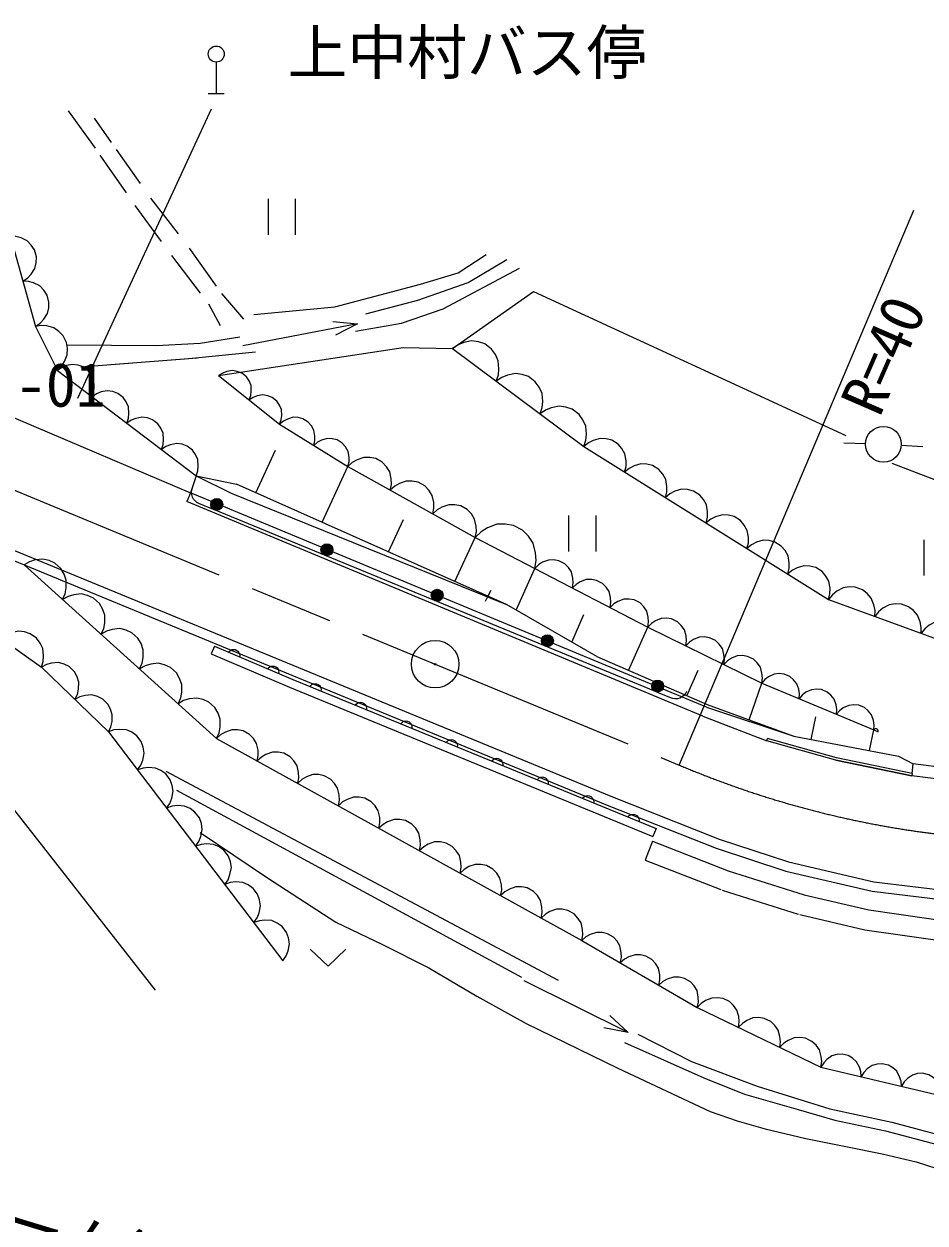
# Model space of a CAD drawing. Units: millimetres, scale not verified. Extents: x -12539 to 627461, y -205619 to 154381.
# Drawn here: x 180514 to 218196, y 47850 to 97990 of the extents above; entities that cross this region are included whole.
import ezdxf
from ezdxf.enums import TextEntityAlignment as Align

# ---------------------------------------------------------------- set-up
doc = ezdxf.new("R2010")
doc.units = ezdxf.units.MM
doc.header["$LTSCALE"] = 1000
doc.linetypes.add('CHAIN', pattern=[18.5, 12, -1.5, 3.5, -1.5])
for name, color, linetype, lineweight in [('M-BGD', 7, 'Continuous', 25), ('M-BMK', 2, 'CHAIN', 13), ('M-BMK-HTXT', 7, 'Continuous', 13), ('M-BMK-SRVR', 3, 'Continuous', 25)]:
    doc.layers.add(name, color=color, linetype=linetype, lineweight=lineweight)
doc.styles.add('ＭＳ ゴシック', font='')
doc.styles.get('ＭＳ ゴシック').set_extended_font_data('MS Gothic')

msp = doc.modelspace()

# ---------------------------------------------------------------- linework, layer by layer
at = {"layer": 'M-BGD'}
for p, q in [((188554, 96398), (188554, 95083)), ((178360, 94777), (180989, 85346)), ((188214, 95083), (188889, 95083)), ((183500, 92792), (182374, 94360)), ((182769, 82336), (188358, 94446)), ((184181, 93030), (183469, 94047)), ((184799, 90924), (183704, 92508)), ((185385, 91321), (184382, 92743)), ((186270, 88896), (185165, 90395)), ((186978, 89211), (185817, 90708)), ((190722, 90674), (190722, 89174)), ((191873, 89174), (191873, 90674)), ((187893, 86736), (186704, 88308)), ((188566, 87033), (187434, 88621)), ((198672, 87580), (199843, 88353)), ((198051, 86082), (201234, 87778)), ((199095, 87178), (200712, 88143)), ((197102, 87107), (198672, 87580)), ((193514, 86160), (197102, 87107)), ((196982, 86447), (199095, 87178)), ((198437, 84418), (201822, 86808)), ((201822, 86808), (214883, 80778)), ((188739, 85361), (188243, 86274)), ((189704, 85648), (188791, 86717)), ((194817, 85873), (196982, 86447)), ((190126, 85836), (193514, 86160)), ((196304, 85482), (198051, 86082)), ((180989, 85346), (181910, 83504)), ((194468, 85447), (189665, 84530)), ((194373, 85143), (196304, 85482)), ((187878, 84647), (189547, 84908)), ((182295, 84569), (186052, 84543)), ((186052, 84543), (187878, 84647)), ((187408, 83995), (190199, 84282)), ((188656, 83286), (196365, 84466)), ((196365, 84466), (198437, 84418)), ((198437, 84418), (203928, 80320)), ((182895, 83656), (187756, 84031)), ((182895, 83656), (187408, 83995)), ((181910, 83504), (187709, 79094)), ((188656, 83286), (191203, 81254)), ((179615, 81736), (187476, 78390)), ((191203, 81254), (194059, 79486)), ((203928, 80320), (214163, 73927)), ((215707, 80434), (214807, 80456)), ((217205, 80373), (218104, 80321)), ((190211, 78391), (191026, 80165)), ((192987, 77151), (194059, 79486)), ((194059, 79486), (199387, 76519)), ((216809, 79623), (228279, 75251)), ((187709, 79094), (187476, 78390)), ((187709, 79094), (189400, 78753)), ((187709, 79094), (189400, 78753)), ((187709, 79094), (189178, 78367)), ((200689, 73711), (189400, 78753)), ((187476, 78390), (187322, 78021)), ((209055, 69417), (187476, 78390)), ((189178, 78367), (200689, 73711)), ((208901, 69047), (187322, 78021)), ((208901, 69047), (187322, 78021)), ((188480, 77672), (188295, 77748)), ((176255, 77566), (205058, 65696)), ((206919, 70072), (188480, 77672)), ((195763, 75911), (196386, 77270)), ((203288, 77435), (203288, 75935)), ((204439, 75935), (204439, 77435)), ((176103, 77197), (204910, 65324)), ((198539, 74671), (199387, 76519)), ((199387, 76519), (201877, 75226)), ((218153, 76425), (218153, 74925)), ((174543, 75849), (181244, 71100)), ((180520, 75376), (188570, 68114)), ((201103, 73473), (201877, 75226)), ((201877, 75226), (206601, 72772)), ((199822, 73860), (200044, 74307)), ((200044, 74307), (199919, 74055)), ((204472, 71535), (200689, 73711)), ((214163, 73927), (231571, 67549)), ((203419, 72141), (203930, 73300)), ((205800, 70958), (206601, 72772)), ((206601, 72772), (211366, 70425)), ((188482, 71967), (188346, 71645)), ((188482, 71967), (191753, 70580)), ((188482, 71967), (191753, 70580)), ((188346, 71645), (191616, 70258)), ((204472, 71535), (209082, 69531)), ((181244, 71100), (184045, 68391)), ((208236, 69899), (208708, 70970)), ((176021, 70286), (186007, 57593)), ((191620, 70256), (206820, 64017)), ((191753, 70580), (206953, 64341)), ((191753, 70580), (206953, 64341)), ((210840, 68891), (211366, 70425)), ((211366, 70425), (216050, 68470)), ((207104, 69996), (206919, 70072)), ((209055, 69417), (212707, 68211)), ((209082, 69531), (212707, 68211)), ((208901, 69047), (211579, 68013)), ((213432, 68072), (213630, 69016)), ((184045, 68391), (191341, 58817)), ((212707, 68211), (217093, 67369)), ((215868, 67604), (216050, 68470)), ((216050, 68470), (216237, 68392)), ((188570, 68114), (203841, 59667)), ((211579, 68013), (211606, 68109)), ((214465, 67201), (211579, 68013)), ((214488, 67298), (211606, 68109)), ((217643, 66556), (214465, 67201)), ((214465, 67201), (217643, 66556)), ((217663, 66654), (214488, 67298)), ((217093, 67369), (217707, 67052)), ((186446, 66750), (202857, 58003)), ((217663, 66654), (217707, 67052)), ((220293, 66719), (217707, 67052)), ((217663, 66654), (217643, 66556)), ((220255, 66219), (217643, 66556)), ((186896, 65957), (201324, 58135)), ((205058, 65696), (209593, 63898)), ((204910, 65324), (209457, 63521)), ((206953, 64341), (206820, 64017)), ((206803, 63820), (206494, 63028)), ((206803, 63820), (209968, 62583)), ((209593, 63898), (212488, 62949)), ((209457, 63521), (212380, 62563)), ((206494, 63028), (209659, 61791)), ((212488, 62949), (216061, 62119)), ((209968, 62583), (213149, 61572)), ((212380, 62563), (215992, 61725)), ((209711, 61773), (212892, 60762)), ((215992, 61725), (220191, 61216)), ((216061, 62119), (220221, 61616)), ((213149, 61572), (215843, 60941)), ((212956, 60745), (215686, 60105)), ((215843, 60941), (220060, 60342)), ((203841, 59667), (208674, 56865)), ((215686, 60105), (219973, 59495)), ((205787, 55824), (201426, 57974)), ((208674, 56865), (213846, 54372)), ((206179, 55743), (208426, 54607)), ((205623, 55401), (208953, 53921)), ((208426, 54607), (211174, 53576)), ((213846, 54372), (218900, 53174)), ((208953, 53921), (210644, 53234)), ((210644, 53234), (212890, 52600)), ((211174, 53576), (214213, 52625)), ((212890, 52600), (214423, 52150)), ((214213, 52625), (216803, 52070)), ((214423, 52150), (216537, 51701)), ((216537, 51701), (218968, 51067)), ((216803, 52070), (218785, 51541))]:
    msp.add_line(p, q, dxfattribs=at)
for points in [[(180463, 87232), (180661, 87364), (180813, 87528), (180969, 87770), (181024, 88009), (181033, 88250), (180952, 88543), (180819, 88744), (180648, 88920), (180390, 89046), (180176, 89104), (179938, 89119)], [(180989, 85346), (181186, 85478), (181339, 85642), (181495, 85884), (181550, 86123), (181559, 86364), (181478, 86656), (181345, 86858), (181174, 87034), (180915, 87160), (180701, 87218), (180463, 87232)], [(181910, 83504), (182088, 83679), (182212, 83879), (182325, 84160), (182334, 84418), (182295, 84669), (182152, 84955), (181975, 85137), (181763, 85284), (181471, 85362), (181238, 85379), (180989, 85346)], [(193431, 85542), (194468, 85447), (193539, 84980)], [(200267, 83052), (200356, 83314), (200379, 83574), (200351, 83908), (200232, 84168), (200068, 84398), (199784, 84609), (199518, 84701), (199235, 84742), (198906, 84674), (198668, 84574), (198437, 84418)], [(183360, 82401), (183433, 82609), (183453, 82817), (183433, 83084), (183340, 83292), (183211, 83476), (182986, 83647), (182774, 83722), (182549, 83756), (182286, 83704), (182095, 83626), (181910, 83504)], [(189930, 82270), (189999, 82455), (190021, 82640), (190009, 82879), (189930, 83067), (189818, 83234), (189621, 83392), (189433, 83464), (189232, 83499), (188996, 83458), (188824, 83392), (188656, 83286)], [(202098, 81686), (202186, 81947), (202209, 82208), (202181, 82542), (202062, 82802), (201898, 83032), (201614, 83243), (201348, 83335), (201065, 83376), (200736, 83308), (200498, 83208), (200267, 83052)], [(184810, 81299), (184882, 81507), (184903, 81714), (184883, 81981), (184789, 82189), (184660, 82373), (184436, 82544), (184224, 82619), (183998, 82654), (183736, 82602), (183545, 82524), (183360, 82401)], [(191203, 81254), (191272, 81438), (191295, 81624), (191283, 81863), (191203, 82051), (191092, 82218), (190894, 82376), (190707, 82447), (190506, 82483), (190270, 82442), (190097, 82376), (189930, 82270)], [(203928, 80320), (204016, 80581), (204039, 80842), (204011, 81176), (203892, 81436), (203728, 81666), (203445, 81877), (203178, 81969), (202895, 82010), (202566, 81942), (202328, 81842), (202098, 81686)], [(186260, 80196), (186332, 80404), (186353, 80612), (186332, 80879), (186239, 81087), (186110, 81271), (185885, 81442), (185674, 81517), (185448, 81551), (185186, 81499), (184995, 81421), (184810, 81299)], [(192631, 80370), (192679, 80567), (192680, 80760), (192638, 81003), (192534, 81186), (192399, 81343), (192178, 81480), (191977, 81530), (191767, 81542), (191530, 81471), (191362, 81383), (191203, 81254)], [(187709, 79094), (187782, 79302), (187802, 79509), (187782, 79776), (187689, 79984), (187560, 80168), (187335, 80339), (187123, 80414), (186898, 80449), (186635, 80397), (186444, 80319), (186260, 80196)], [(194059, 79486), (194107, 79684), (194107, 79876), (194065, 80119), (193961, 80302), (193827, 80459), (193606, 80596), (193405, 80647), (193195, 80658), (192958, 80587), (192790, 80499), (192631, 80370)], [(205634, 79254), (205692, 79491), (205694, 79721), (205644, 80012), (205521, 80232), (205360, 80421), (205096, 80586), (204855, 80647), (204604, 80662), (204320, 80578), (204118, 80473), (203928, 80320)], [(195835, 78497), (195882, 78739), (195872, 78971), (195808, 79263), (195672, 79478), (195500, 79661), (195225, 79814), (194979, 79864), (194724, 79866), (194442, 79767), (194244, 79651), (194059, 79486)], [(207339, 78189), (207398, 78425), (207400, 78655), (207350, 78947), (207227, 79166), (207066, 79356), (206802, 79521), (206561, 79582), (206310, 79597), (206026, 79513), (205824, 79408), (205634, 79254)], [(197611, 77508), (197658, 77750), (197648, 77982), (197584, 78274), (197448, 78489), (197276, 78672), (197001, 78825), (196755, 78875), (196500, 78877), (196218, 78778), (196020, 78662), (195835, 78497)], [(188295, 77748), (187833, 77939), (187744, 77986), (187670, 78044), (187606, 78124), (187560, 78208), (187531, 78309), (187519, 78406), (187535, 78510), (187561, 78592)], [(209045, 77124), (209104, 77360), (209105, 77590), (209056, 77882), (208933, 78101), (208772, 78290), (208508, 78455), (208267, 78517), (208016, 78531), (207732, 78448), (207530, 78343), (207339, 78189)], [(199387, 76519), (199434, 76761), (199424, 76993), (199360, 77285), (199224, 77500), (199052, 77683), (198777, 77837), (198531, 77886), (198276, 77888), (197994, 77789), (197796, 77673), (197611, 77508)], [(210751, 76058), (210810, 76294), (210811, 76525), (210762, 76816), (210639, 77036), (210478, 77225), (210214, 77390), (209973, 77451), (209722, 77466), (209438, 77382), (209236, 77277), (209045, 77124)], [(201877, 75226), (201932, 75561), (201909, 75881), (201809, 76281), (201612, 76573), (201368, 76818), (200982, 77019), (200641, 77077), (200290, 77070), (199905, 76922), (199636, 76754), (199387, 76519)], [(212457, 74993), (212516, 75229), (212517, 75459), (212468, 75751), (212344, 75970), (212184, 76159), (211920, 76325), (211679, 76386), (211428, 76401), (211144, 76317), (210942, 76212), (210751, 76058)], [(182130, 73924), (182237, 74163), (182282, 74408), (182284, 74726), (182194, 74983), (182060, 75214), (181810, 75439), (181566, 75549), (181302, 75612), (180985, 75577), (180751, 75503), (180520, 75376)], [(203452, 74408), (203487, 74620), (203472, 74822), (203408, 75075), (203284, 75260), (203130, 75415), (202886, 75542), (202670, 75579), (202448, 75574), (202204, 75481), (202034, 75374), (201877, 75226)], [(214163, 73927), (214222, 74164), (214223, 74394), (214174, 74685), (214050, 74905), (213890, 75094), (213625, 75259), (213385, 75320), (213133, 75335), (212850, 75251), (212648, 75146), (212457, 74993)], [(205026, 73590), (205061, 73802), (205046, 74005), (204983, 74257), (204859, 74442), (204704, 74597), (204460, 74724), (204245, 74761), (204022, 74756), (203779, 74663), (203609, 74556), (203452, 74408)], [(216097, 73219), (216106, 73468), (216059, 73699), (215949, 73981), (215779, 74175), (215578, 74331), (215278, 74440), (215024, 74451), (214769, 74413), (214502, 74269), (214322, 74122), (214163, 73927)], [(183740, 72471), (183847, 72711), (183892, 72955), (183894, 73274), (183804, 73530), (183670, 73761), (183420, 73986), (183177, 74097), (182912, 74160), (182595, 74124), (182361, 74051), (182130, 73924)], [(206601, 72772), (206636, 72984), (206621, 73187), (206557, 73440), (206433, 73624), (206279, 73779), (206035, 73906), (205819, 73943), (205597, 73938), (205353, 73845), (205183, 73739), (205026, 73590)], [(218032, 72510), (218041, 72759), (217994, 72990), (217883, 73272), (217713, 73466), (217512, 73622), (217212, 73732), (216958, 73742), (216703, 73704), (216437, 73561), (216256, 73413), (216097, 73219)], [(185350, 71019), (185457, 71259), (185502, 71503), (185505, 71821), (185415, 72078), (185280, 72309), (185030, 72534), (184787, 72644), (184522, 72707), (184206, 72672), (183971, 72598), (183740, 72471)], [(208189, 71990), (208220, 72202), (208201, 72404), (208132, 72655), (208004, 72836), (207847, 72988), (207600, 73109), (207384, 73141), (207163, 73132), (206922, 73033), (206754, 72924), (206601, 72772)], [(219966, 71801), (219975, 72050), (219928, 72281), (219817, 72563), (219647, 72757), (219446, 72913), (219146, 73023), (218893, 73034), (218637, 72996), (218371, 72852), (218190, 72704), (218032, 72510)], [(181244, 71100), (181317, 71337), (181333, 71572), (181300, 71872), (181187, 72103), (181034, 72305), (180775, 72489), (180533, 72566), (180278, 72596), (179984, 72527), (179772, 72432), (179568, 72287)], [(209778, 71207), (209808, 71419), (209789, 71621), (209720, 71872), (209592, 72054), (209435, 72205), (209189, 72326), (208973, 72359), (208751, 72349), (208510, 72251), (208343, 72141), (208189, 71990)], [(189070, 71718), (189111, 71763), (189157, 71796), (189223, 71828), (189285, 71834), (189346, 71827), (189417, 71797), (189464, 71758), (189503, 71709), (189527, 71639), (189535, 71583), (189530, 71523)], [(182644, 69746), (182748, 69957), (182796, 70175), (182808, 70461), (182735, 70695), (182621, 70906), (182404, 71116), (182189, 71223), (181954, 71288), (181668, 71266), (181455, 71207), (181244, 71100)], [(186960, 69566), (187067, 69806), (187112, 70050), (187115, 70369), (187025, 70625), (186890, 70856), (186640, 71082), (186397, 71192), (186132, 71255), (185816, 71219), (185582, 71146), (185350, 71019)], [(211366, 70425), (211397, 70637), (211378, 70839), (211309, 71090), (211181, 71271), (211024, 71423), (210777, 71544), (210561, 71576), (210340, 71567), (210099, 71469), (209931, 71359), (209778, 71207)], [(190705, 71024), (190746, 71070), (190793, 71103), (190858, 71135), (190920, 71141), (190981, 71134), (191052, 71104), (191100, 71065), (191139, 71016), (191162, 70946), (191171, 70890), (191165, 70829)], [(212928, 69773), (212944, 69977), (212914, 70169), (212833, 70404), (212701, 70569), (212542, 70704), (212300, 70805), (212092, 70823), (211881, 70801), (211657, 70693), (211504, 70578), (211366, 70425)], [(192472, 70285), (192512, 70331), (192558, 70365), (192623, 70397), (192685, 70404), (192746, 70398), (192818, 70369), (192866, 70330), (192905, 70282), (192930, 70212), (192939, 70156), (192934, 70095)], [(184045, 68391), (184148, 68603), (184196, 68821), (184209, 69107), (184136, 69340), (184022, 69552), (183805, 69762), (183590, 69868), (183354, 69933), (183069, 69911), (182856, 69853), (182644, 69746)], [(188570, 68114), (188677, 68354), (188722, 68598), (188725, 68917), (188635, 69173), (188500, 69404), (188251, 69629), (188007, 69739), (187743, 69803), (187426, 69767), (187192, 69694), (186960, 69566)], [(208219, 70077), (208174, 69995), (208107, 69912), (208019, 69841), (207941, 69802), (207842, 69773), (207739, 69767), (207650, 69779), (207566, 69805), (207104, 69996)], [(214489, 69122), (214505, 69326), (214475, 69517), (214395, 69752), (214262, 69918), (214103, 70053), (213861, 70154), (213653, 70172), (213442, 70150), (213218, 70042), (213065, 69927), (212928, 69773)], [(194372, 69505), (194412, 69551), (194458, 69585), (194523, 69617), (194585, 69624), (194646, 69618), (194718, 69589), (194766, 69550), (194805, 69502), (194830, 69432), (194839, 69376), (194834, 69315)], [(216050, 68470), (216067, 68674), (216037, 68866), (215956, 69101), (215823, 69266), (215664, 69401), (215422, 69502), (215214, 69520), (215004, 69498), (214780, 69390), (214626, 69275), (214489, 69122)], [(196272, 68725), (196312, 68771), (196358, 68805), (196423, 68838), (196486, 68844), (196547, 68838), (196618, 68809), (196666, 68770), (196705, 68722), (196730, 68652), (196739, 68596), (196734, 68536)], [(185261, 66795), (185399, 66995), (185482, 67209), (185538, 67499), (185500, 67747), (185417, 67980), (185229, 68228), (185026, 68370), (184797, 68472), (184503, 68494), (184277, 68467), (184045, 68391)], [(190267, 67175), (190311, 67406), (190301, 67628), (190239, 67906), (190109, 68111), (189944, 68285), (189681, 68430), (189447, 68477), (189204, 68478), (188935, 68383), (188746, 68272), (188570, 68114)], [(216237, 68392), (216239, 68417), (216235, 68440), (216225, 68468), (216210, 68487), (216191, 68504), (216162, 68516), (216137, 68518), (216112, 68515), (216085, 68502), (216067, 68489), (216050, 68470)], [(198172, 67946), (198212, 67991), (198258, 68025), (198323, 68058), (198386, 68065), (198447, 68059), (198518, 68029), (198566, 67991), (198605, 67942), (198630, 67873), (198639, 67816), (198634, 67756)], [(191964, 66237), (192008, 66467), (191998, 66689), (191936, 66967), (191805, 67172), (191641, 67346), (191378, 67492), (191144, 67538), (190901, 67540), (190632, 67444), (190443, 67333), (190267, 67175)], [(200072, 67166), (200112, 67211), (200159, 67245), (200223, 67278), (200286, 67285), (200347, 67279), (200418, 67249), (200466, 67211), (200505, 67162), (200530, 67093), (200539, 67036), (200534, 66976)], [(186477, 65200), (186615, 65399), (186698, 65614), (186754, 65903), (186716, 66152), (186633, 66385), (186445, 66632), (186242, 66774), (186013, 66876), (185719, 66898), (185493, 66871), (185261, 66795)], [(193661, 65298), (193705, 65529), (193695, 65750), (193632, 66028), (193502, 66234), (193338, 66407), (193075, 66553), (192840, 66600), (192597, 66601), (192329, 66506), (192140, 66394), (191964, 66237)], [(201972, 66386), (202012, 66431), (202059, 66465), (202123, 66498), (202186, 66505), (202247, 66499), (202318, 66469), (202366, 66431), (202406, 66382), (202430, 66313), (202439, 66256), (202435, 66196)], [(203872, 65606), (203912, 65652), (203959, 65685), (204023, 65718), (204086, 65725), (204147, 65719), (204218, 65689), (204266, 65651), (204306, 65602), (204330, 65533), (204339, 65476), (204335, 65416)], [(187693, 63604), (187831, 63804), (187913, 64018), (187970, 64307), (187932, 64556), (187849, 64789), (187661, 65036), (187458, 65178), (187229, 65281), (186935, 65303), (186709, 65276), (186477, 65200)], [(195357, 64360), (195402, 64590), (195391, 64812), (195329, 65090), (195199, 65295), (195035, 65469), (194772, 65614), (194537, 65661), (194294, 65662), (194025, 65567), (193836, 65456), (193661, 65298)], [(197054, 63421), (197098, 63651), (197088, 63873), (197026, 64151), (196896, 64356), (196731, 64530), (196468, 64676), (196234, 64722), (195991, 64724), (195722, 64629), (195533, 64517), (195357, 64360)], [(205772, 64826), (205812, 64872), (205859, 64905), (205923, 64938), (205986, 64945), (206047, 64939), (206118, 64910), (206166, 64871), (206206, 64822), (206230, 64753), (206239, 64697), (206235, 64636)], [(188909, 62008), (189047, 62208), (189129, 62422), (189186, 62712), (189148, 62960), (189065, 63193), (188877, 63441), (188674, 63583), (188445, 63685), (188151, 63707), (187925, 63680), (187693, 63604)], [(187888, 64177), (190702, 62279), (193550, 60430), (195508, 59500), (197440, 58516), (199457, 57331), (201511, 56195), (205350, 54324), (209206, 52512), (210346, 52123), (211508, 51790), (213215, 51384), (214955, 51033), (216398, 50746), (217820, 50402), (218655, 50141), (219469, 49825), (220361, 49391), (221230, 48900), (221506, 48736), (221790, 48566)], [(198751, 62483), (198795, 62713), (198785, 62935), (198723, 63213), (198592, 63418), (198428, 63592), (198165, 63737), (197931, 63784), (197688, 63785), (197419, 63690), (197230, 63579), (197054, 63421)], [(200448, 61544), (200492, 61774), (200482, 61996), (200419, 62274), (200289, 62479), (200125, 62653), (199862, 62799), (199627, 62845), (199384, 62847), (199116, 62752), (198927, 62640), (198751, 62483)], [(190125, 60413), (190263, 60612), (190345, 60827), (190402, 61116), (190364, 61365), (190281, 61598), (190093, 61845), (189890, 61987), (189661, 62089), (189367, 62111), (189141, 62084), (188909, 62008)], [(202144, 60605), (202189, 60836), (202178, 61057), (202116, 61336), (201986, 61541), (201822, 61715), (201559, 61860), (201324, 61907), (201081, 61908), (200813, 61813), (200623, 61702), (200448, 61544)], [(203841, 59667), (203885, 59897), (203875, 60119), (203813, 60397), (203683, 60602), (203518, 60776), (203255, 60921), (203021, 60968), (202778, 60970), (202509, 60874), (202320, 60763), (202144, 60605)], [(191341, 58817), (191479, 59017), (191561, 59231), (191618, 59520), (191580, 59769), (191497, 60002), (191309, 60249), (191106, 60391), (190877, 60494), (190583, 60516), (190357, 60489), (190125, 60413)], [(205452, 58733), (205499, 58953), (205494, 59166), (205439, 59435), (205318, 59634), (205164, 59804), (204914, 59949), (204690, 59998), (204456, 60004), (204197, 59918), (204013, 59815), (203841, 59667)], [(192481, 59301), (193231, 58592), (193981, 59301)], [(207063, 57799), (207110, 58019), (207105, 58233), (207050, 58501), (206929, 58700), (206775, 58870), (206525, 59015), (206301, 59064), (206068, 59070), (205808, 58984), (205624, 58881), (205452, 58733)], [(208674, 56865), (208721, 57086), (208716, 57299), (208661, 57567), (208540, 57766), (208386, 57937), (208136, 58081), (207912, 58131), (207679, 58137), (207419, 58050), (207235, 57947), (207063, 57799)], [(210398, 56034), (210429, 56264), (210407, 56482), (210330, 56752), (210190, 56947), (210019, 57109), (209752, 57238), (209518, 57271), (209279, 57259), (209019, 57151), (208839, 57030), (208674, 56865)], [(205017, 56524), (205787, 55824), (204764, 56011)], [(212122, 55203), (212153, 55432), (212131, 55650), (212054, 55921), (211914, 56116), (211743, 56278), (211476, 56407), (211242, 56440), (211002, 56428), (210743, 56319), (210563, 56199), (210398, 56034)], [(213846, 54372), (213877, 54601), (213855, 54819), (213778, 55090), (213638, 55285), (213467, 55447), (213200, 55576), (212966, 55609), (212726, 55597), (212467, 55488), (212287, 55368), (212122, 55203)], [(215531, 53973), (215513, 54181), (215451, 54369), (215331, 54594), (215170, 54739), (214987, 54849), (214726, 54911), (214513, 54894), (214303, 54837), (214095, 54691), (213959, 54550), (213846, 54372)], [(217215, 53573), (217198, 53782), (217136, 53970), (217015, 54195), (216854, 54339), (216671, 54450), (216410, 54511), (216197, 54495), (215988, 54438), (215780, 54292), (215644, 54150), (215531, 53973)], [(218900, 53174), (218882, 53383), (218820, 53571), (218700, 53795), (218539, 53940), (218356, 54050), (218095, 54112), (217882, 54096), (217672, 54039), (217464, 53892), (217328, 53751), (217215, 53573)]]:
    msp.add_lwpolyline(points, dxfattribs=at)
for centre, radius in [((188554, 96733), 335), ((216457, 80416), 746), ((188575, 77902), 249), ((188575, 77902), 220), ((188575, 77902), 191), ((188575, 77902), 161), ((188575, 77902), 132), ((188575, 77902), 97.5), ((188575, 77902), 67.5), ((188575, 77902), 38.8), ((188575, 77902), 7.5), ((193184, 76002), 249), ((193184, 76002), 220), ((193184, 76002), 191), ((193184, 76002), 161), ((193184, 76002), 132), ((193184, 76002), 97.5), ((193184, 76002), 67.5), ((193184, 76002), 38.8), ((193184, 76002), 7.5), ((197794, 74102), 249), ((197794, 74102), 220), ((197794, 74102), 191), ((197794, 74102), 161), ((197794, 74102), 132), ((197794, 74102), 97.5), ((197794, 74102), 67.5), ((197794, 74102), 38.8), ((197794, 74102), 7.5), ((202404, 72202), 249), ((202404, 72202), 220), ((202404, 72202), 191), ((202404, 72202), 161), ((202404, 72202), 132), ((202404, 72202), 97.5), ((202404, 72202), 67.5), ((202404, 72202), 38.8), ((202404, 72202), 7.5), ((197710, 71219), 30), ((207014, 70302), 249), ((207014, 70302), 220), ((207014, 70302), 191), ((207014, 70302), 161), ((207014, 70302), 132), ((207014, 70302), 97.5), ((207014, 70302), 67.5), ((207014, 70302), 38.8), ((207014, 70302), 7.5)]:
    msp.add_circle(centre, radius, dxfattribs=at)
at = {"layer": 'M-BMK'}
msp.add_line((177576, 79539), (207914, 67003), dxfattribs=at)
msp.add_arc((223545, 103822), 40000, 246.9966, 286.7268, dxfattribs=at)
at = {"layer": 'M-BMK-HTXT'}
msp.add_line((207914, 67003), (217726, 90208), dxfattribs=at)
at = {"layer": 'M-BMK-SRVR'}
msp.add_circle((197710, 71219), 995, dxfattribs=at)

# ---------------------------------------------------------------- texts
at = {"layer": 'M-BGD', "style": 'ＭＳ ゴシック'}
for s, p in [('上中村バス停', (191540, 95340)), ('13531-01', (173949, 81436))]:
    msp.add_text(s, height=1833, dxfattribs=at).set_placement(p, align=Align.BOTTOM_LEFT)
msp.add_text('R=40', height=1833, rotation=66.5, dxfattribs=at).set_placement((216800, 81276), align=Align.BOTTOM_LEFT)
at = {"layer": 'M-BMK-HTXT', "style": 'ＭＳ ゴシック'}
msp.add_text('ヒューム管', height=1833, rotation=343.1, dxfattribs=at).set_placement((174542, 48106), align=Align.BOTTOM_LEFT)

doc.saveas('drawing.dxf')
